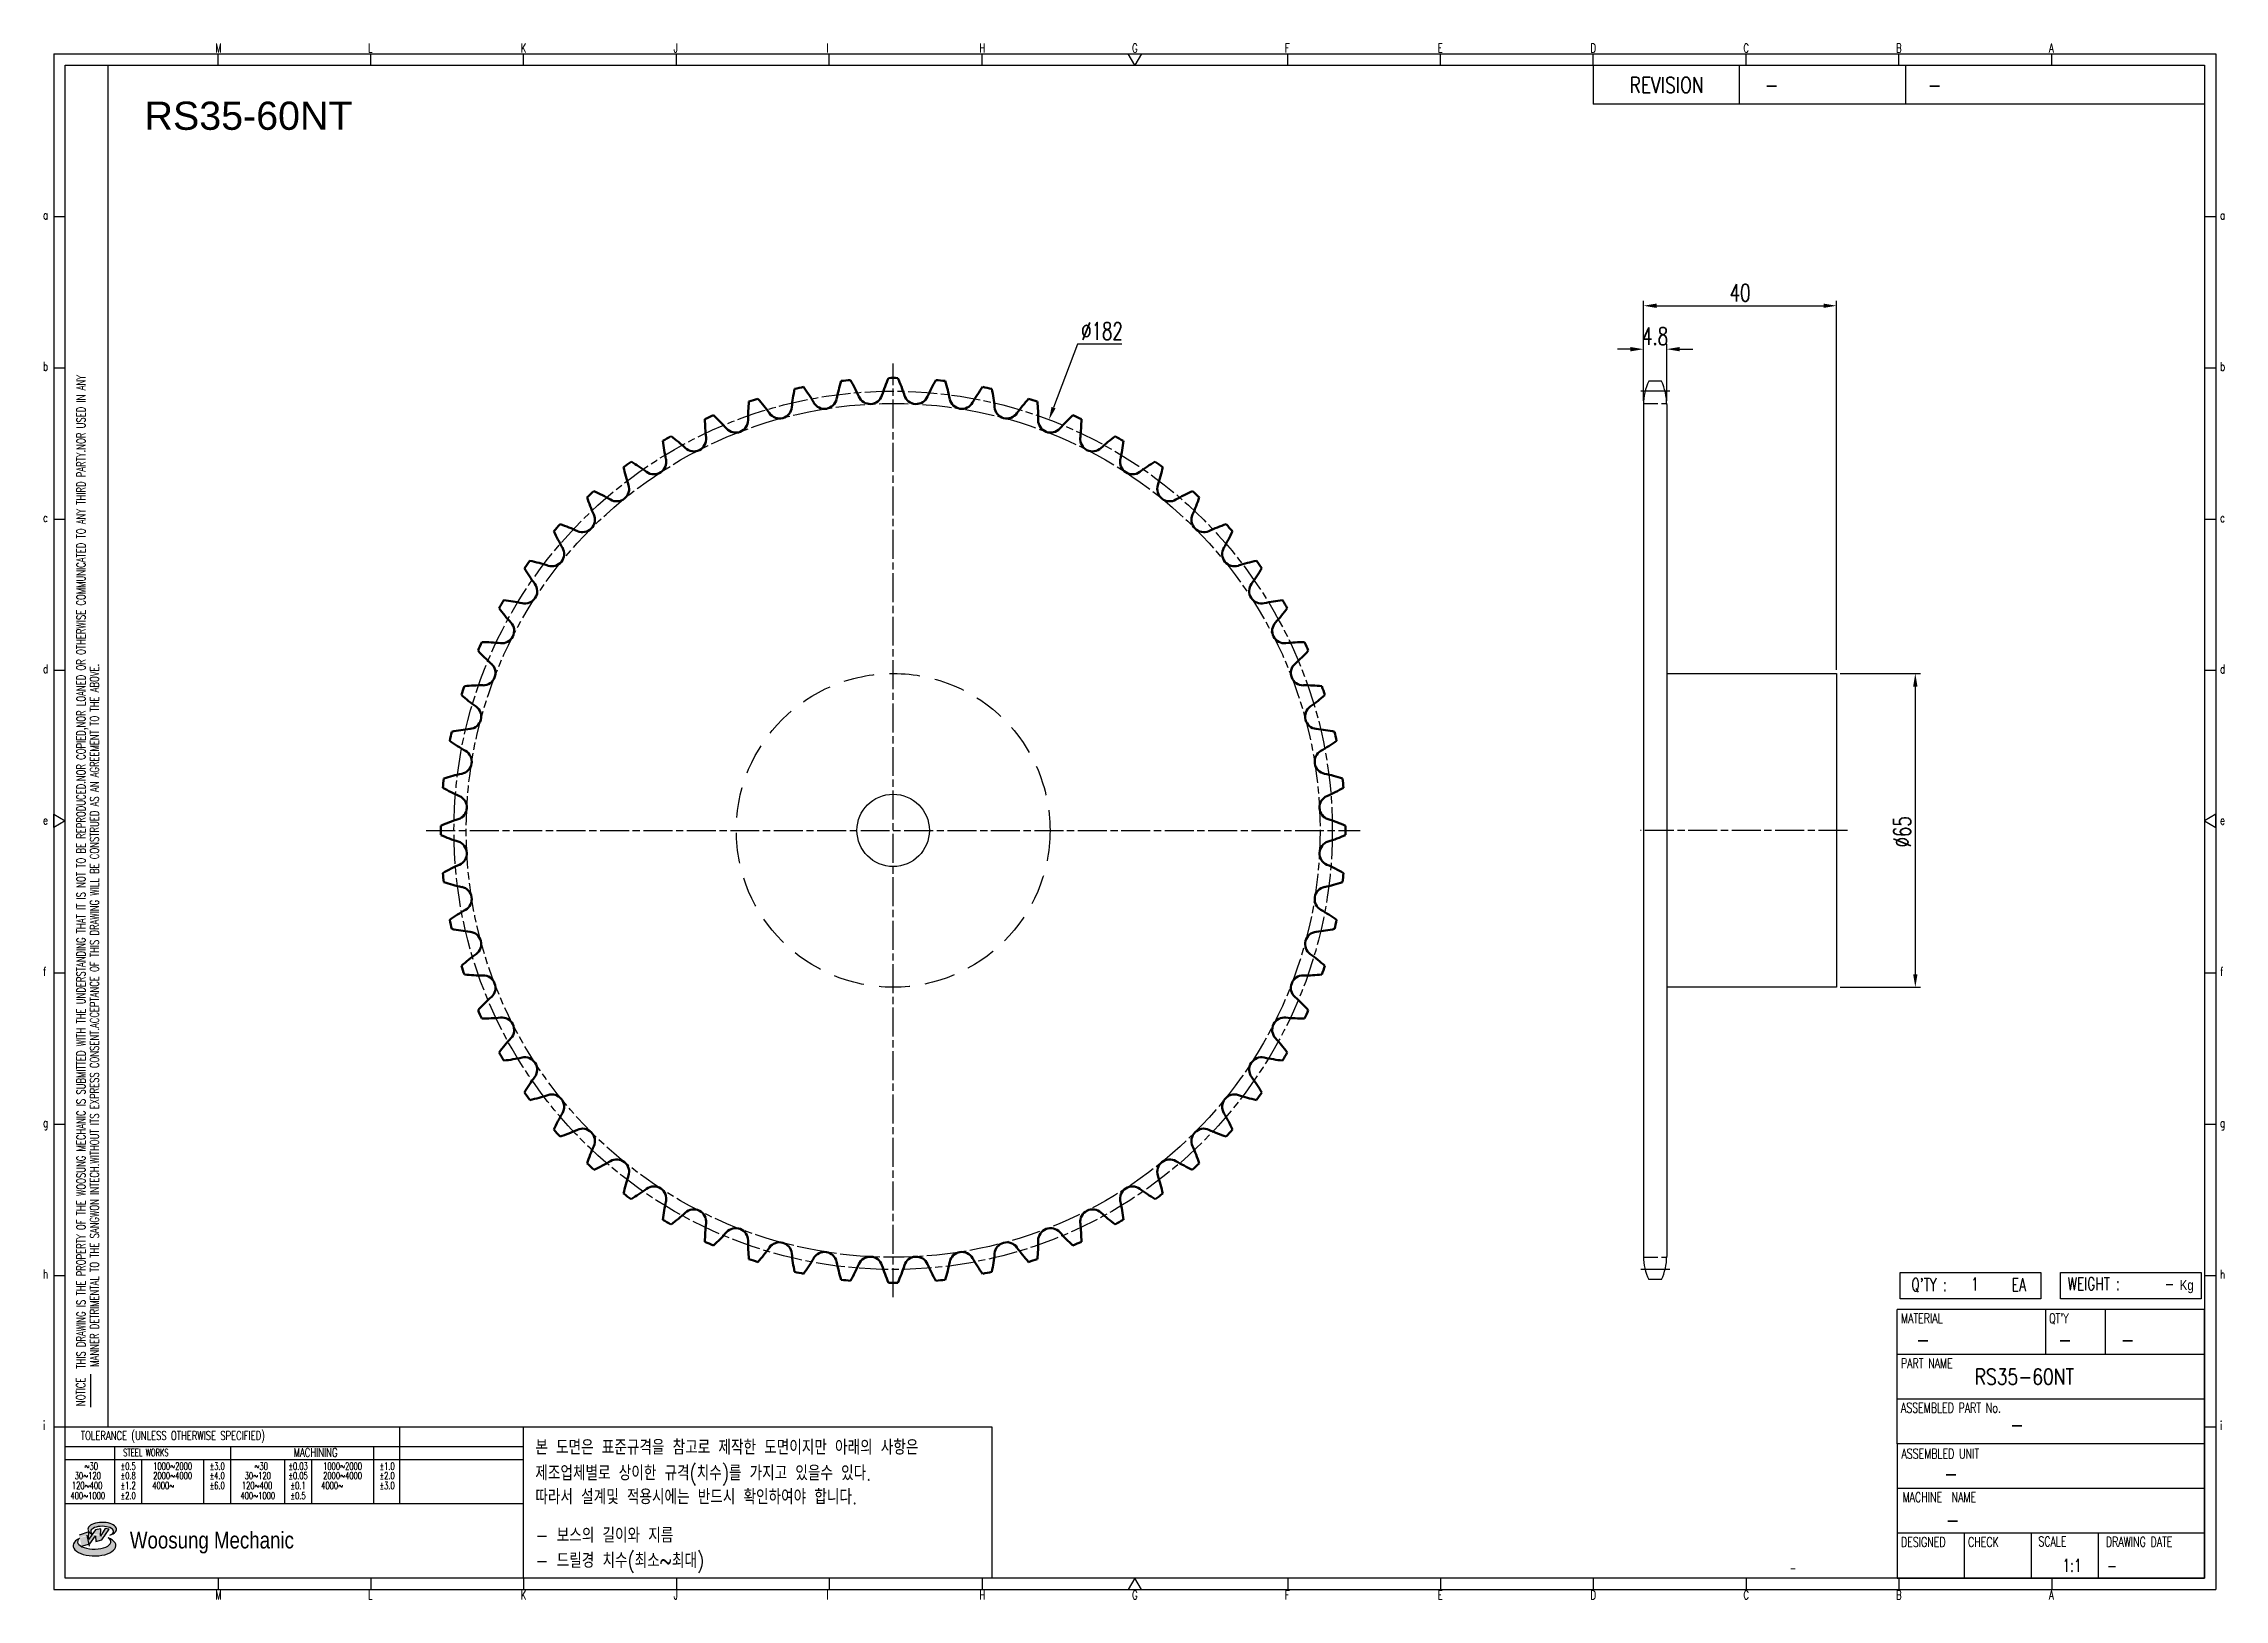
# Model space of a CAD drawing. Header units: millimetres. Extents: x -44812 to -44360, y 1096 to 1418.
import ezdxf
from ezdxf.enums import TextEntityAlignment as Align

# ---------------------------------------------------------------- set-up
doc = ezdxf.new("R2010")
doc.units = ezdxf.units.MM
for name, pattern in [('AM_ISO02W050', [7.5, 6, -1.5]), ('AM_ISO02W050x2', [3.75, 3, -0.75]), ('AM_ISO08W050', [18, 12, -1.5, 3, -1.5]), ('AM_ISO08W050x2', [9, 6, -0.75, 1.5, -0.75]), ('HIDDEN', [9.525, 6.35, -3.175])]:
    doc.linetypes.add(name, pattern=pattern)
for name, color, linetype, lineweight in [('AM_0N', 7, 'Continuous', 50), ('AM_3N', 6, 'AM_ISO02W050', 25), ('AM_7', 4, 'AM_ISO08W050', 25), ('AM_7N', 4, 'AM_ISO08W050', 25)]:
    doc.layers.add(name, color=color, linetype=linetype, lineweight=lineweight)
for name, color, linetype in [('HL', 2, 'HIDDEN'), ('S-DIM', 7, 'Continuous'), ('TITLE', 7, 'Continuous'), ('도면레이아웃', 7, 'Continuous')]:
    doc.layers.add(name, color=color, linetype=linetype)
doc.styles.add('HAN', font='ROMANS.shx', dxfattribs={"width": 0.7, "bigfont": 'whgtxt.shx'})
doc.styles.add('HKD_ST2', font='romans.shx', dxfattribs={"width": 0.7, "height": 4, "bigfont": '@extfont2.shx'})
doc.styles.add('HSG', font='SIMPLEX.shx', dxfattribs={"width": 0.7, "bigfont": 'HSG.shx'})
doc.styles.add('ROMANS', font='romans.shx', dxfattribs={"width": 0.7, "bigfont": 'whgtxt.shx'})
doc.styles.add('SLDTEXTSTYLE4', font='arial.ttf', dxfattribs={"width": 0.8})
doc.styles.get("Standard").update_dxf_attribs({"font": 'arial.ttf'})
doc.dimstyles.new('APP6', dxfattribs={"dimscale": 1.5, "dimtxt": 2.4, "dimasz": 1.8, "dimexe": 0.7, "dimexo": 0.5, "dimgap": 0.6, "dimtad": 1, "dimtoh": 1, "dimdec": 1, "dimrnd": 0.01, "dimzin": 9, "dimdsep": 46, "dimtxsty": 'HSG', "dimcen": 0, "dimclrd": 1, "dimclre": 1, "dimclrt": 256, "dimazin": 2, "dimtp": 1, "dimtm": 1, "dimtfac": 0.5, "dimtdec": 1, "dimtofl": 0, "dimtmove": 0, "dimatfit": 3, "dimfxl": 0, "dimtvp": 1, "dimtolj": 2, "dimlwd": -1, "dimlwe": -1, "dimarcsym": 0})

# ---------------------------------------------------------------- blocks, each defined once
blk = doc.blocks.new('SUYWSHJH')
at = {"layer": '도면레이아웃'}
h = blk.add_hatch(color=10, dxfattribs=at)
h.paths.add_polyline_path([(1.544, 35.177), (1.554, 34.966), (1.779, 35.034), (2.054, 35.422), (1.908, 35.446), (1.728, 35.167), (1.741, 35.439), (1.547, 35.405), (1.292, 35.041), (1.295, 35.33), (0.943, 35.208), (1.03, 34.8), (1.336, 34.885)])
edge = h.paths.add_edge_path()
edge.add_ellipse((1.795, 35.421), major_axis=(-0.53, 0), ratio=0.487785, start_angle=122.36065, end_angle=403.39574)
edge.add_line((1.411, 35.244), (1.419, 35.261))
edge.add_ellipse((1.798, 35.344), major_axis=(-0.423, 0), ratio=0.444396, start_angle=131.58977, end_angle=386.19408, ccw=False)
edge = h.paths.add_edge_path()
edge.add_ellipse((1.512, 34.815), major_axis=(-0.793, 0), ratio=0.480113, start_angle=314.67633, end_angle=590.85213)
edge.add_ellipse((1.501, 34.958), major_axis=(-0.62, 0), ratio=0.43311, start_angle=331.7024, end_angle=574.42495, ccw=False)
for p, q in [((0, 90.118), (80.15, 90.118)), ((0, 90.118), (0, 33.191)), ((6.089, 89.693), (6.089, 90.118)), ((11.753, 89.693), (11.753, 90.118)), ((17.418, 89.693), (17.418, 90.118)), ((23.082, 89.693), (23.082, 90.118)), ((28.746, 89.693), (28.746, 90.118)), ((34.411, 89.693), (34.411, 90.118)), ((45.739, 89.693), (45.739, 90.118)), ((51.404, 89.693), (51.404, 90.118)), ((57.068, 89.693), (57.068, 90.118)), ((62.732, 89.693), (62.732, 90.118)), ((68.397, 89.693), (68.397, 90.118)), ((74.061, 89.693), (74.061, 90.118)), ((80.15, 90.118), (80.15, 33.191)), ((0, 84.085), (0.425, 84.085)), ((79.725, 84.085), (80.15, 84.085)), ((0, 78.478), (0.425, 78.478)), ((79.725, 78.478), (80.15, 78.478)), ((0, 72.87), (0.425, 72.87)), ((79.725, 72.87), (80.15, 72.87)), ((0, 67.262), (0.425, 67.262)), ((79.725, 67.262), (80.15, 67.262)), ((0, 56.047), (0.425, 56.047)), ((79.725, 56.047), (80.15, 56.047)), ((0, 50.439), (0.425, 50.439)), ((79.725, 50.439), (80.15, 50.439)), ((0, 44.832), (0.425, 44.832)), ((79.725, 44.832), (80.15, 44.832)), ((1.377, 39.947), (1.377, 41.174)), ((0, 39.224), (0.425, 39.224)), ((79.725, 39.224), (80.15, 39.224)), ((0, 33.191), (80.15, 33.191)), ((6.089, 33.616), (6.089, 33.191)), ((11.753, 33.616), (11.753, 33.191)), ((17.418, 33.616), (17.418, 33.191)), ((23.082, 33.616), (23.082, 33.191)), ((28.746, 33.616), (28.746, 33.191)), ((34.411, 33.616), (34.411, 33.191)), ((45.739, 33.616), (45.739, 33.191)), ((51.404, 33.616), (51.404, 33.191)), ((57.068, 33.616), (57.068, 33.191)), ((62.732, 33.616), (62.732, 33.191)), ((68.397, 33.616), (68.397, 33.191)), ((74.061, 33.616), (74.061, 33.191))]:
    blk.add_line(p, q)
at = {"color": 2}
for p, q in [((2.017, 39.224), (2.017, 89.693)), ((0.425, 39.224), (17.418, 39.224)), ((12.816, 39.224), (12.816, 36.382)), ((17.418, 33.616), (17.418, 39.224)), ((0.425, 38.487), (17.418, 38.487)), ((0.425, 38.012), (17.418, 38.012)), ((2.257, 38.487), (2.257, 36.382)), ((3.257, 38.012), (3.257, 36.382)), ((5.557, 38.012), (5.557, 36.382)), ((6.557, 38.5), (6.557, 36.382)), ((8.557, 38.012), (8.557, 36.382)), ((9.557, 38.026), (9.557, 36.382)), ((11.857, 38.487), (11.857, 36.382)), ((0.425, 36.382), (17.418, 36.382))]:
    blk.add_line(p, q, dxfattribs=at)
at = {"color": 6, "ltscale": 0.5}
for p, q in [((57.068, 89.693), (57.068, 88.246)), ((62.47, 89.693), (62.47, 88.246)), ((68.635, 89.693), (68.635, 88.246)), ((79.725, 88.246), (57.068, 88.246)), ((68.336, 38.59), (68.336, 43.563)), ((79.725, 43.563), (68.336, 43.563)), ((73.827, 43.563), (73.827, 41.905)), ((76.037, 43.563), (76.037, 41.905)), ((79.725, 38.59), (79.725, 43.563)), ((79.725, 41.905), (68.336, 41.905)), ((79.725, 40.248), (68.336, 40.248)), ((68.336, 38.59), (68.336, 33.616)), ((79.725, 38.59), (68.336, 38.59)), ((79.725, 33.616), (79.725, 38.59)), ((79.725, 36.932), (68.336, 36.932)), ((79.725, 35.274), (68.336, 35.274)), ((70.822, 33.616), (70.822, 35.274)), ((73.309, 33.616), (73.309, 35.274)), ((75.796, 33.616), (75.796, 35.274)), ((68.336, 33.616), (79.725, 33.616))]:
    blk.add_line(p, q, dxfattribs=at)
for points in [[(40.075, 89.693), (39.83, 90.118), (40.32, 90.118)], [(0.425, 89.693), (79.725, 89.693), (79.725, 33.616), (0.425, 33.616)], [(0.425, 61.679), (0, 61.433), (0, 61.924)], [(79.725, 61.679), (80.15, 61.433), (80.15, 61.924)], [(40.075, 33.616), (39.83, 33.191), (40.32, 33.191)]]:
    blk.add_lwpolyline(points, close=True)
at = {"layer": 'TITLE', "color": 20}
for p, q in [((68.449, 43.961), (68.449, 44.936)), ((68.449, 44.936), (73.654, 44.936)), ((73.654, 44.936), (73.654, 43.961)), ((74.39, 43.961), (74.39, 44.936)), ((74.39, 44.936), (79.595, 44.936)), ((79.595, 44.936), (79.595, 43.961)), ((73.654, 43.961), (68.449, 43.961)), ((79.595, 43.961), (74.39, 43.961))]:
    blk.add_line(p, q, dxfattribs=at)
at = {"layer": '도면레이아웃'}
for p, q in [((1.295, 35.33), (0.943, 35.208)), ((1.03, 34.8), (1.336, 34.885)), ((1.224, 35.208), (1.311, 34.8)), ((1.224, 35.208), (1.224, 35.208)), ((1.547, 35.405), (1.292, 35.041)), ((1.292, 35.041), (1.295, 35.33)), ((1.336, 34.885), (1.544, 35.177)), ((1.419, 35.261), (1.411, 35.244)), ((1.544, 35.177), (1.554, 34.966)), ((1.741, 35.439), (1.547, 35.405)), ((1.554, 34.966), (1.779, 35.034)), ((1.908, 35.446), (1.728, 35.167)), ((1.728, 35.167), (1.741, 35.439)), ((1.779, 35.034), (2.054, 35.422)), ((2.054, 35.422), (1.908, 35.446))]:
    blk.add_line(p, q, dxfattribs=at)
for centre, major_axis, ratio, start_param, end_param in [((1.795, 35.421), (-0.53, 0), 0.487785, 2.135596, 7.040584), ((1.512, 34.815), (-0.793, 0), 0.480113, 5.492138, 10.312315), ((1.501, 34.958), (-0.62, 0), 0.43311, 5.789299, 10.025607), ((1.798, 35.344), (-0.423, 0), 0.444396, 2.296675, 6.740358)]:
    blk.add_ellipse(centre, major_axis=major_axis, ratio=ratio, start_param=start_param, end_param=end_param, dxfattribs=at)
at = {"color": 4, "style": 'HKD_ST2', "width": 0.7}
for s, p in [('M', (5.988, 90.164)), ('L', (11.652, 90.164)), ('K', (17.316, 90.164)), ('J', (22.981, 90.164)), ('I', (28.645, 90.164)), ('H', (34.309, 90.164)), ('G', (39.974, 90.164)), ('F', (45.638, 90.164)), ('E', (51.302, 90.164)), ('D', (56.967, 90.164)), ('C', (62.631, 90.164)), ('B', (68.295, 90.164)), ('A', (73.96, 90.164)), ('a', (-0.395, 83.976)), ('a', (80.305, 83.97)), ('b', (-0.395, 78.368)), ('b', (80.305, 78.362)), ('c', (-0.395, 72.76)), ('c', (80.305, 72.754)), ('d', (-0.395, 67.153)), ('d', (80.305, 67.147)), ('e', (-0.395, 61.545)), ('e', (80.305, 61.539)), ('f', (-0.395, 55.937)), ('f', (80.305, 55.931)), ('g', (-0.395, 50.33)), ('g', (80.305, 50.324)), ('h', (-0.395, 44.722)), ('h', (80.305, 44.716)), ('i', (-0.395, 39.114)), ('i', (80.305, 39.108)), ('M', (5.988, 32.824)), ('L', (11.652, 32.824)), ('K', (17.316, 32.824)), ('J', (22.981, 32.824)), ('I', (28.645, 32.824)), ('H', (34.309, 32.824)), ('G', (39.974, 32.824)), ('F', (45.638, 32.824)), ('E', (51.302, 32.824)), ('D', (56.967, 32.824)), ('C', (62.631, 32.824)), ('B', (68.295, 32.824)), ('A', (73.96, 32.824))]:
    blk.add_text(s, height=0.326, dxfattribs=at).set_placement(p)
for s, height, style, width, p in [('REVISION', 0.5806, 'HAN', 0.8, (58.415, 88.664)), ('-', 0.581, 'HAN', 0.8, (63.426, 88.664)), ('-', 0.581, 'HAN', 0.8, (69.468, 88.664)), ("Q'TY : ", 0.4746, 'HKD_ST2', 0.7, (68.857, 44.253)), ('1', 0.475, 'HKD_ST2', 0.7, (71.071, 44.275)), ('EA', 0.4746, 'HKD_ST2', 0.7, (72.578, 44.253)), ('WEIGHT : ', 0.4746, 'HKD_ST2', 0.7, (74.65, 44.286)), ('-', 0.581, 'HAN', 0.8, (69.029, 42.157)), ('-', 0.581, 'HAN', 0.8, (74.289, 42.157)), ('-', 0.581, 'HAN', 0.8, (76.623, 42.157)), ('-', 0.581, 'HAN', 0.8, (72.515, 39.013)), ('-', 0.581, 'HAN', 0.8, (70.067, 37.189)), ('-', 0.581, 'HAN', 0.8, (70.126, 35.48)), ('1:1', 0.4746, 'HKD_ST2', 0.7, (74.458, 33.848)), ('-', 0.475, 'HKD_ST2', 0.7, (76.112, 33.837))]:
    blk.add_text(s, height=height, dxfattribs=dict(style=style, width=width)).set_placement(p)
at = {"color": 1, "style": 'HKD_ST2', "width": 0.7}
for s, p in [(' THIS DRAWING IS THE PROPERTY OF THE WOOSUNG MECHANIC IS SUBMITTED WITH THE UNDERSTANDING THAT IT IS NOT TO BE REPRODUCED.NOR COPIED,NOR LOANED OR OTHERWISE COMMUNICATED TO ANY THIRD PARTY.NOR USED IN ANY', (1.173, 41.217)), ('MANNER DETRIMENTAL TO THE SANGWON INTECH.WITHOUT ITS EXPRESS CONSENT.ACCEPTANCE OF THIS DRAWING WILL BE CONSTRUED AS AN AGREEMENT TO THE ABOVE.', (1.672, 41.447))]:
    blk.add_text(s, height=0.326266, rotation=90, dxfattribs=at).set_placement(p)
at = {"style": 'HKD_ST2', "width": 0.7}
blk.add_text('-', height=0.475, dxfattribs=at).set_placement((78.613, 44.286), align=Align.RIGHT)
at = {"color": 4, "style": 'HKD_ST2', "width": 0.7}
for s, height, p in [('MATERIAL', 0.3651, (68.474, 43.425)), ("QT'Y", 0.3651, (73.965, 43.425)), ('PART NAME', 0.3651, (68.474, 41.756)), ('ASSEMBLED PART No.', 0.36511, (68.474, 40.109)), ('ASSEMBLED UNIT', 0.36511, (68.49, 38.408)), ('MACHINE  NAME', 0.36511, (68.532, 36.794)), ('DESIGNED', 0.3651, (68.474, 35.136)), ('CHECK', 0.3651, (70.961, 35.136)), ('SCALE', 0.3651, (73.566, 35.153)), ('DRAWING DATE', 0.36511, (76.071, 35.141))]:
    blk.add_text(s, height=height, dxfattribs=at).set_placement(p, align=Align.TOP_LEFT)
at = {"style": 'HKD_ST2', "width": 0.7}
blk.add_text('NOTICE', height=0.3263, rotation=90, dxfattribs=at).set_placement((1.163, 39.988))
for s, height, style, width, p in [('TOLERANCE (UNLESS OTHERWISE SPECIFIED)', 0.32627, 'HKD_ST2', 0.7, (4.417, 38.896)), ('-', 0.326, 'ROMANS', 0.65, (64.469, 33.975))]:
    blk.add_text(s, height=height, dxfattribs=dict(style=style, width=width)).set_placement(p, align=Align.MIDDLE_CENTER)
at = {"color": 4, "style": 'HKD_ST2', "width": 0.7}
for s, height, p in [('STEEL WORKS', 0.26101, (3.416, 38.268)), ('MACHINING', 0.3263, (9.707, 38.27)), ('%%P0.5', 0.261, (2.757, 37.762)), ('%%P0.8', 0.261, (2.757, 37.411)), ('%%P3.0', 0.261, (6.057, 37.762)), ('%%P4.0', 0.261, (6.057, 37.411)), ('%%P0.03', 0.261, (9.057, 37.762)), ('%%P0.05', 0.261, (9.057, 37.411)), ('%%P1.0', 0.261, (12.357, 37.762)), ('%%P2.0', 0.261, (12.357, 37.411)), ('%%P1.2', 0.261, (2.757, 37.045)), ('%%P2.0', 0.261, (2.757, 36.67)), ('%%P6.0', 0.261, (6.057, 37.045)), ('%%P0.1', 0.261, (9.057, 37.045)), ('%%P0.5', 0.261, (9.057, 36.67)), ('%%P3.0', 0.261, (12.357, 37.045))]:
    blk.add_text(s, height=height, dxfattribs=at).set_placement(p, align=Align.MIDDLE)
for s, height, p in [('30%%126120', 0.261, (1.263, 37.411)), ('%%12630', 0.261, (1.389, 37.762)), ('2000%%1264000', 0.26101, (4.407, 37.411)), ('1000%%1262000', 0.26101, (4.407, 37.762)), ('30%%126120', 0.261, (7.563, 37.411)), ('%%12630', 0.261, (7.689, 37.762)), ('2000%%1264000', 0.26101, (10.707, 37.411)), ('1000%%1262000', 0.26101, (10.707, 37.762)), ('400%%1261000', 0.26101, (1.263, 36.67)), ('120%%126400', 0.26101, (1.237, 37.045)), ('4000%%126', 0.261, (4.061, 37.045)), ('400%%1261000', 0.26101, (7.563, 36.67)), ('120%%126400', 0.26101, (7.537, 37.045)), ('4000%%126', 0.261, (10.321, 37.045))]:
    blk.add_text(s, height=height, dxfattribs=at).set_placement(p, align=Align.MIDDLE_CENTER)
at = {"color": 1, "style": 'SLDTEXTSTYLE4', "width": 0.8}
blk.add_text('Woosung Mechanic', height=0.61957, dxfattribs=at).set_placement((2.822, 34.711))
at = {"layer": 'TITLE', "width": 0.8}
blk.add_text('Kg', height=0.3789, dxfattribs=at).set_placement((78.807, 44.286))
blk = doc.blocks.new('*D702')
at = {"layer": 'Defpoints', "color": 0, "transparency": 16777216}
for p in [(-44475.81, 1354.54), (-44480.61, 1343.11), (-44475.81, 1343.11)]:
    blk.add_point(p, dxfattribs=at)
at = {"layer": 'S-DIM', "color": 1, "transparency": 16777216}
for p, q in [((-44483.31, 1354.54), (-44486.01, 1354.54)), ((-44480.61, 1343.86), (-44480.61, 1355.59)), ((-44475.81, 1343.86), (-44475.81, 1355.59)), ((-44473.11, 1354.54), (-44470.41, 1354.54))]:
    blk.add_line(p, q, dxfattribs=at)
for points in [[(-44483.31, 1354.99), (-44483.31, 1354.09), (-44480.61, 1354.54)], [(-44473.11, 1354.99), (-44473.11, 1354.09), (-44475.81, 1354.54)]]:
    blk.add_solid(points, dxfattribs=at)
at = {"layer": 'S-DIM', "transparency": 16777216, "insert": (-44478.21, 1357.24), "char_height": 3.6, "attachment_point": 5, "style": 'HSG'}
blk.add_mtext('\\A2;4.8', dxfattribs=at)
blk = doc.blocks.new('*D703')
at = {"layer": 'Defpoints', "color": 0, "transparency": 16777216}
for p in [(-44440.61, 1363.54), (-44480.61, 1343.11), (-44440.61, 1287.34)]:
    blk.add_point(p, dxfattribs=at)
at = {"layer": 'S-DIM', "color": 1, "transparency": 16777216}
for p, q in [((-44480.61, 1343.86), (-44480.61, 1364.59)), ((-44477.91, 1363.54), (-44443.31, 1363.54)), ((-44440.61, 1288.09), (-44440.61, 1364.59))]:
    blk.add_line(p, q, dxfattribs=at)
for points in [[(-44477.91, 1363.99), (-44477.91, 1363.09), (-44480.61, 1363.54)], [(-44443.31, 1363.99), (-44443.31, 1363.09), (-44440.61, 1363.54)]]:
    blk.add_solid(points, dxfattribs=at)
at = {"layer": 'S-DIM', "transparency": 16777216, "insert": (-44460.61, 1366.24), "char_height": 3.6, "attachment_point": 5, "style": 'HSG'}
blk.add_mtext('\\A2;40', dxfattribs=at)
blk = doc.blocks.new('*D704')
at = {"layer": 'Defpoints', "color": 0, "transparency": 16777216}
for p in [(-44440.61, 1287.34), (-44440.61, 1222.34), (-44424.29, 1222.34)]:
    blk.add_point(p, dxfattribs=at)
at = {"layer": 'S-DIM', "color": 1, "transparency": 16777216}
for p, q in [((-44439.86, 1287.34), (-44423.24, 1287.34)), ((-44424.29, 1284.64), (-44424.29, 1225.04)), ((-44439.86, 1222.34), (-44423.24, 1222.34))]:
    blk.add_line(p, q, dxfattribs=at)
for points in [[(-44424.74, 1284.64), (-44423.84, 1284.64), (-44424.29, 1287.34)], [(-44424.74, 1225.04), (-44423.84, 1225.04), (-44424.29, 1222.34)]]:
    blk.add_solid(points, dxfattribs=at)
at = {"layer": 'S-DIM', "transparency": 16777216, "insert": (-44426.99, 1254.53), "char_height": 3.6, "attachment_point": 5, "rotation": 90, "style": 'HSG'}
blk.add_mtext('\\A2;%%c65', dxfattribs=at)
blk = doc.blocks.new('*D705')
at = {"layer": 'Defpoints', "color": 0, "transparency": 16777216}
for p in [(-44603.81, 1339.92), (-44668.37, 1169.76)]:
    blk.add_point(p, dxfattribs=at)
at = {"layer": 'S-DIM', "color": 1, "transparency": 16777216}
for p, q in [((-44597.86, 1355.6), (-44602.85, 1342.44)), ((-44588.68, 1355.6), (-44597.86, 1355.6))]:
    blk.add_line(p, q, dxfattribs=at)
blk.add_solid([(-44603.27, 1342.6), (-44602.43, 1342.28), (-44603.81, 1339.92)], dxfattribs=at)
at = {"layer": 'S-DIM', "transparency": 16777216, "insert": (-44592.82, 1358.3), "char_height": 3.6, "attachment_point": 5, "style": 'HSG'}
blk.add_mtext('\\A2;∅182', dxfattribs=at)

msp = doc.modelspace()

# ---------------------------------------------------------------- linework, layer by layer
for p, q in [((-44476.88, 1347.91), (-44479.54, 1347.91)), ((-44480.61, 1343.11), (-44480.61, 1166.56)), ((-44475.81, 1343.11), (-44475.81, 1166.56)), ((-44476.88, 1161.76), (-44479.54, 1161.76))]:
    msp.add_line(p, q)
msp.add_lwpolyline([(-44475.81, 1287.34), (-44440.61, 1287.34), (-44440.61, 1222.34), (-44475.81, 1222.34)])
at = {"color": 4}
msp.add_lwpolyline([(-44712.66, 1131.28), (-44615.62, 1131.28), (-44615.62, 1099.93), (-44712.66, 1099.93)], close=True, dxfattribs=at)
msp.add_circle((-44636.09, 1254.84), 7.5)
for centre, start, end in [((-44469.31, 1343.11), 154.8633, 180), ((-44487.11, 1343.11), 0, 25.1367), ((-44469.31, 1166.56), 180, 205.1367), ((-44487.11, 1166.56), 334.8633, 0)]:
    msp.add_arc(centre, 11.3, start, end)
at = {"layer": 'AM_0N'}
for centre, radius, start, end in [((-44636.09, 1254.84), 93.73, 101.4141, 102.5859), ((-44685.37, 1324.71), 37.8, 29.75, 35.6008), ((-44610.81, 1336.52), 37.8, 162.3992, 168.25), ((-44636.09, 1254.84), 93.73, 95.4141, 96.5859), ((-44677.79, 1329.48), 37.8, 23.75, 29.6008), ((-44602.41, 1333.43), 37.8, 156.3992, 162.25), ((-44636.09, 1254.84), 93.73, 89.4141, 90.5859), ((-44669.76, 1333.43), 37.8, 17.75, 23.6008), ((-44594.38, 1329.48), 37.8, 150.3992, 156.25), ((-44636.09, 1254.84), 93.73, 83.4141, 84.5859), ((-44661.36, 1336.52), 37.8, 11.75, 17.6008), ((-44586.81, 1324.71), 37.8, 144.3992, 150.25), ((-44636.09, 1254.84), 93.73, 77.4141, 78.5859), ((-44628.35, 1339.99), 37.8, 174.3992, 180.25), ((-44636.09, 1254.84), 93.73, 107.4141, 108.5859), ((-44692.4, 1319.18), 37.8, 35.75, 41.6008), ((-44659.64, 1342.76), 2.57, 215.75, 354.25), ((-44619.49, 1338.72), 37.8, 168.3992, 174.25), ((-44650.33, 1344.74), 2.57, 209.75, 348.25), ((-44640.85, 1345.74), 2.57, 203.75, 342.25), ((-44631.32, 1345.74), 2.57, 197.75, 336.25), ((-44621.85, 1344.74), 2.57, 191.75, 330.25), ((-44652.68, 1338.72), 37.8, 5.75, 11.6008), ((-44612.53, 1342.76), 2.57, 185.75, 324.25), ((-44579.77, 1319.18), 37.8, 138.3992, 144.25), ((-44636.09, 1254.84), 93.73, 71.4141, 72.5859), ((-44643.83, 1339.99), 37.8, 359.75, 5.6008), ((-44636.09, 1254.84), 93.73, 113.4141, 114.5859), ((-44637.29, 1340.33), 37.8, 180.3992, 186.25), ((-44698.82, 1312.94), 37.8, 41.75, 47.6008), ((-44668.71, 1339.82), 2.57, 221.75, 0.25), ((-44603.47, 1339.82), 2.57, 179.75, 318.25), ((-44573.35, 1312.94), 37.8, 132.3992, 138.25), ((-44636.09, 1254.84), 93.73, 65.4141, 66.5859), ((-44634.88, 1340.33), 37.8, 353.75, 359.6008), ((-44636.09, 1254.84), 93.73, 119.4141, 120.5859), ((-44646.22, 1339.74), 37.8, 186.3992, 192.25), ((-44704.55, 1306.07), 37.8, 47.75, 53.6008), ((-44677.41, 1335.94), 2.57, 227.75, 6.25), ((-44594.76, 1335.94), 2.57, 173.75, 312.25), ((-44567.62, 1306.07), 37.8, 126.3992, 132.25), ((-44636.09, 1254.84), 93.73, 59.4141, 60.5859), ((-44625.95, 1339.74), 37.8, 347.75, 353.6008), ((-44636.09, 1254.84), 93.73, 125.4141, 126.5859), ((-44655.04, 1338.22), 37.8, 192.3992, 198.25), ((-44709.53, 1298.63), 37.8, 53.75, 59.6008), ((-44685.66, 1331.18), 2.57, 233.75, 12.25), ((-44586.51, 1331.18), 2.57, 167.75, 306.25), ((-44562.65, 1298.63), 37.8, 120.3992, 126.25), ((-44636.09, 1254.84), 93.73, 53.4141, 54.5859), ((-44617.13, 1338.22), 37.8, 341.75, 347.6008), ((-44636.09, 1254.84), 93.73, 131.4141, 132.5859), ((-44713.7, 1290.71), 37.8, 59.75, 65.6008), ((-44693.37, 1325.58), 2.57, 239.75, 18.25), ((-44578.8, 1325.58), 2.57, 161.75, 300.25), ((-44558.47, 1290.71), 37.8, 114.3992, 120.25), ((-44636.09, 1254.84), 93.73, 47.4141, 48.5859), ((-44700.45, 1319.2), 2.57, 245.75, 24.25), ((-44663.65, 1335.78), 37.8, 198.3992, 204.25), ((-44571.72, 1319.2), 2.57, 155.75, 294.25), ((-44608.52, 1335.78), 37.8, 335.75, 341.6008), ((-44636.09, 1254.84), 93.73, 137.4141, 138.5859), ((-44671.96, 1332.45), 37.8, 204.3992, 210.25), ((-44717.03, 1282.4), 37.8, 65.75, 71.6008), ((-44555.15, 1282.4), 37.8, 108.3992, 114.25), ((-44600.21, 1332.45), 37.8, 329.75, 335.6008), ((-44636.09, 1254.84), 93.73, 41.4141, 42.5859), ((-44636.09, 1254.84), 93.73, 143.4141, 144.5859), ((-44719.46, 1273.79), 37.8, 71.75, 77.6008), ((-44706.83, 1312.12), 2.57, 251.75, 30.25), ((-44565.35, 1312.12), 2.57, 149.75, 288.25), ((-44552.71, 1273.79), 37.8, 102.3992, 108.25), ((-44636.09, 1254.84), 93.73, 35.4141, 36.5859), ((-44712.43, 1304.41), 2.57, 257.75, 36.25), ((-44679.88, 1328.28), 37.8, 210.3992, 216.25), ((-44559.75, 1304.41), 2.57, 143.75, 282.25), ((-44592.3, 1328.28), 37.8, 323.75, 329.6008), ((-44636.09, 1254.84), 93.73, 149.4141, 150.5859), ((-44720.99, 1264.97), 37.8, 77.75, 83.6008), ((-44551.18, 1264.97), 37.8, 96.3992, 102.25), ((-44636.09, 1254.84), 93.73, 29.4141, 30.5859), ((-44687.31, 1323.3), 37.8, 216.3992, 222.25), ((-44717.19, 1296.16), 2.57, 263.75, 42.25), ((-44554.98, 1296.16), 2.57, 137.75, 276.25), ((-44584.86, 1323.3), 37.8, 317.75, 323.6008), ((-44636.09, 1254.84), 93.73, 155.4141, 156.5859), ((-44721.58, 1256.04), 37.8, 83.75, 89.6008), ((-44550.59, 1256.04), 37.8, 90.3992, 96.25), ((-44636.09, 1254.84), 93.73, 23.4141, 24.5859), ((-44694.19, 1317.57), 37.8, 222.3992, 228.25), ((-44721.06, 1287.46), 2.57, 269.75, 48.25), ((-44551.11, 1287.46), 2.57, 131.75, 270.25), ((-44577.98, 1317.57), 37.8, 311.75, 317.6008), ((-44636.09, 1254.84), 93.73, 161.4141, 162.5859), ((-44721.24, 1247.1), 37.8, 89.75, 95.6008), ((-44550.93, 1247.1), 37.8, 84.3992, 90.25), ((-44636.09, 1254.84), 93.73, 17.4141, 18.5859), ((-44700.43, 1311.15), 37.8, 228.3992, 234.25), ((-44724.01, 1278.4), 2.57, 275.75, 54.25), ((-44548.16, 1278.4), 2.57, 125.75, 264.25), ((-44571.74, 1311.15), 37.8, 305.75, 311.6008), ((-44636.09, 1254.84), 93.73, 167.4141, 168.5859), ((-44719.96, 1238.24), 37.8, 95.75, 101.6008), ((-44552.21, 1238.24), 37.8, 78.3992, 84.25), ((-44636.09, 1254.84), 93.73, 11.4141, 12.5859), ((-44705.96, 1304.12), 37.8, 234.3992, 240.25), ((-44725.99, 1269.08), 2.57, 281.75, 60.25), ((-44546.18, 1269.08), 2.57, 119.75, 258.25), ((-44566.21, 1304.12), 37.8, 299.75, 305.6008), ((-44636.09, 1254.84), 93.73, 173.4141, 174.5859), ((-44717.77, 1229.56), 37.8, 101.75, 107.6008), ((-44554.4, 1229.56), 37.8, 72.3992, 78.25), ((-44636.09, 1254.84), 93.73, 5.4141, 6.5859), ((-44710.73, 1296.54), 37.8, 240.3992, 246.25), ((-44726.99, 1259.6), 2.57, 287.75, 66.25), ((-44545.19, 1259.6), 2.57, 113.75, 252.25), ((-44561.44, 1296.54), 37.8, 293.75, 299.6008), ((-44714.68, 1221.16), 37.8, 107.75, 113.6008), ((-44557.49, 1221.16), 37.8, 66.3992, 72.25), ((-44636.09, 1254.84), 93.73, 179.4141, 180.5859), ((-44714.68, 1288.51), 37.8, 246.3992, 252.25), ((-44726.99, 1250.07), 2.57, 293.75, 72.25), ((-44545.19, 1250.07), 2.57, 107.75, 246.25), ((-44557.49, 1288.51), 37.8, 287.75, 293.6008), ((-44636.09, 1254.84), 93.73, 359.4141, 0.5859), ((-44710.73, 1213.13), 37.8, 113.75, 119.6008), ((-44561.44, 1213.13), 37.8, 60.3992, 66.25), ((-44636.09, 1254.84), 93.73, 185.4141, 186.5859), ((-44717.77, 1280.11), 37.8, 252.3992, 258.25), ((-44725.99, 1240.6), 2.57, 299.75, 78.25), ((-44546.18, 1240.6), 2.57, 101.75, 240.25), ((-44554.4, 1280.11), 37.8, 281.75, 287.6008), ((-44636.09, 1254.84), 93.73, 353.4141, 354.5859), ((-44705.96, 1205.56), 37.8, 119.75, 125.6008), ((-44566.21, 1205.56), 37.8, 54.3992, 60.25), ((-44636.09, 1254.84), 93.73, 191.4141, 192.5859), ((-44719.96, 1271.44), 37.8, 258.3992, 264.25), ((-44724.01, 1231.28), 2.57, 305.75, 84.25), ((-44548.16, 1231.28), 2.57, 95.75, 234.25), ((-44552.21, 1271.44), 37.8, 275.75, 281.6008), ((-44636.09, 1254.84), 93.73, 347.4141, 348.5859), ((-44700.43, 1198.52), 37.8, 125.75, 131.6008), ((-44571.74, 1198.52), 37.8, 48.3992, 54.25), ((-44636.09, 1254.84), 93.73, 197.4141, 198.5859), ((-44721.24, 1262.58), 37.8, 264.3992, 270.25), ((-44721.06, 1222.22), 2.57, 311.75, 90.25), ((-44551.11, 1222.22), 2.57, 89.75, 228.25), ((-44550.93, 1262.58), 37.8, 269.75, 275.6008), ((-44636.09, 1254.84), 93.73, 341.4141, 342.5859), ((-44694.19, 1192.11), 37.8, 131.75, 137.6008), ((-44577.98, 1192.11), 37.8, 42.3992, 48.25), ((-44636.09, 1254.84), 93.73, 203.4141, 204.5859), ((-44721.58, 1253.63), 37.8, 270.3992, 276.25), ((-44717.19, 1213.51), 2.57, 317.75, 96.25), ((-44554.98, 1213.51), 2.57, 83.75, 222.25), ((-44550.59, 1253.63), 37.8, 263.75, 269.6008), ((-44636.09, 1254.84), 93.73, 335.4141, 336.5859), ((-44687.31, 1186.38), 37.8, 137.75, 143.6008), ((-44584.86, 1186.38), 37.8, 36.3992, 42.25), ((-44636.09, 1254.84), 93.73, 209.4141, 210.5859), ((-44720.99, 1244.7), 37.8, 276.3992, 282.25), ((-44712.43, 1205.26), 2.57, 323.75, 102.25), ((-44559.75, 1205.26), 2.57, 77.75, 216.25), ((-44551.18, 1244.7), 37.8, 257.75, 263.6008), ((-44636.09, 1254.84), 93.73, 329.4141, 330.5859), ((-44679.88, 1181.4), 37.8, 143.75, 149.6008), ((-44592.3, 1181.4), 37.8, 30.3992, 36.25), ((-44636.09, 1254.84), 93.73, 215.4141, 216.5859), ((-44719.46, 1235.89), 37.8, 282.3992, 288.25), ((-44706.83, 1197.55), 2.57, 329.75, 108.25), ((-44565.35, 1197.55), 2.57, 71.75, 210.25), ((-44552.71, 1235.89), 37.8, 251.75, 257.6008), ((-44636.09, 1254.84), 93.73, 323.4141, 324.5859), ((-44671.96, 1177.22), 37.8, 149.75, 155.6008), ((-44700.45, 1190.47), 2.57, 335.75, 114.25), ((-44571.72, 1190.47), 2.57, 65.75, 204.25), ((-44600.21, 1177.22), 37.8, 24.3992, 30.25), ((-44636.09, 1254.84), 93.73, 221.4141, 222.5859), ((-44717.03, 1227.27), 37.8, 288.3992, 294.25), ((-44663.65, 1173.9), 37.8, 155.75, 161.6008), ((-44608.52, 1173.9), 37.8, 18.3992, 24.25), ((-44555.15, 1227.27), 37.8, 245.75, 251.6008), ((-44636.09, 1254.84), 93.73, 317.4141, 318.5859), ((-44636.09, 1254.84), 93.73, 227.4141, 228.5859), ((-44713.7, 1218.96), 37.8, 294.3992, 300.25), ((-44693.37, 1184.1), 2.57, 341.75, 120.25), ((-44578.8, 1184.1), 2.57, 59.75, 198.25), ((-44558.47, 1218.96), 37.8, 239.75, 245.6008), ((-44636.09, 1254.84), 93.73, 311.4141, 312.5859), ((-44655.04, 1171.46), 37.8, 161.75, 167.6008), ((-44636.09, 1254.84), 93.73, 233.4141, 234.5859), ((-44709.53, 1211.05), 37.8, 300.3992, 306.25), ((-44685.66, 1178.5), 2.57, 347.75, 126.25), ((-44586.51, 1178.5), 2.57, 53.75, 192.25), ((-44562.65, 1211.05), 37.8, 233.75, 239.6008), ((-44636.09, 1254.84), 93.73, 305.4141, 306.5859), ((-44617.13, 1171.46), 37.8, 12.3992, 18.25), ((-44646.22, 1169.94), 37.8, 167.75, 173.6008), ((-44704.55, 1203.61), 37.8, 306.3992, 312.25), ((-44677.41, 1173.74), 2.57, 353.75, 132.25), ((-44594.76, 1173.74), 2.57, 47.75, 186.25), ((-44567.62, 1203.61), 37.8, 227.75, 233.6008), ((-44625.95, 1169.94), 37.8, 6.3992, 12.25), ((-44636.09, 1254.84), 93.73, 239.4141, 240.5859), ((-44637.29, 1169.34), 37.8, 173.75, 179.6008), ((-44698.82, 1196.74), 37.8, 312.3992, 318.25), ((-44668.71, 1169.86), 2.57, 359.75, 138.25), ((-44603.47, 1169.86), 2.57, 41.75, 180.25), ((-44573.35, 1196.74), 37.8, 221.75, 227.6008), ((-44634.88, 1169.34), 37.8, 0.3992, 6.25), ((-44636.09, 1254.84), 93.73, 299.4141, 300.5859), ((-44636.09, 1254.84), 93.73, 245.4141, 246.5859), ((-44628.35, 1169.68), 37.8, 179.75, 185.6008), ((-44636.09, 1254.84), 93.73, 251.4141, 252.5859), ((-44692.4, 1190.5), 37.8, 318.3992, 324.25), ((-44659.64, 1166.92), 2.57, 5.75, 144.25), ((-44619.49, 1170.96), 37.8, 185.75, 191.6008), ((-44685.37, 1184.96), 37.8, 324.3992, 330.25), ((-44650.33, 1164.93), 2.57, 11.75, 150.25), ((-44640.85, 1163.94), 2.57, 17.75, 156.25), ((-44631.32, 1163.94), 2.57, 23.75, 162.25), ((-44621.85, 1164.93), 2.57, 29.75, 168.25), ((-44586.81, 1184.96), 37.8, 209.75, 215.6008), ((-44652.68, 1170.96), 37.8, 348.3992, 354.25), ((-44612.53, 1166.92), 2.57, 35.75, 174.25), ((-44579.77, 1190.5), 37.8, 215.75, 221.6008), ((-44636.09, 1254.84), 93.73, 287.4141, 288.5859), ((-44643.83, 1169.68), 37.8, 354.3992, 0.25), ((-44636.09, 1254.84), 93.73, 293.4141, 294.5859), ((-44636.09, 1254.84), 93.73, 257.4141, 258.5859), ((-44610.81, 1173.15), 37.8, 191.75, 197.6008), ((-44636.09, 1254.84), 93.73, 263.4141, 264.5859), ((-44677.79, 1180.19), 37.8, 330.3992, 336.25), ((-44602.41, 1176.24), 37.8, 197.75, 203.6008), ((-44669.76, 1176.24), 37.8, 336.3992, 342.25), ((-44594.38, 1180.19), 37.8, 203.75, 209.6008), ((-44636.09, 1254.84), 93.73, 275.4141, 276.5859), ((-44661.36, 1173.15), 37.8, 342.3992, 348.25), ((-44636.09, 1254.84), 93.73, 281.4141, 282.5859), ((-44636.09, 1254.84), 93.73, 269.4141, 270.5859)]:
    msp.add_arc(centre, radius, start, end, dxfattribs=at)
at = {"layer": 'AM_3N', "linetype": 'AM_ISO02W050x2'}
for p, q in [((-44480.61, 1343.27), (-44475.81, 1343.27)), ((-44480.61, 1166.4), (-44475.81, 1166.4))]:
    msp.add_line(p, q, dxfattribs=at)
at = {"layer": 'AM_7', "linetype": 'AM_ISO08W050x2'}
for p, q in [((-44475.15, 1345.84), (-44481.26, 1345.84)), ((-44438.33, 1254.84), (-44481.26, 1254.84)), ((-44438.33, 1254.84), (-44481.26, 1254.84)), ((-44438.33, 1254.84), (-44481.26, 1254.84)), ((-44475.15, 1163.84), (-44481.26, 1163.84))]:
    msp.add_line(p, q, dxfattribs=at)
for radius in [91, 88.46]:
    msp.add_circle((-44636.09, 1254.84), radius, dxfattribs=at)
at = {"layer": 'AM_7N', "linetype": 'AM_ISO08W050x2'}
for p, q in [((-44636.09, 1158.11), (-44636.09, 1351.57)), ((-44732.82, 1254.84), (-44539.35, 1254.84))]:
    msp.add_line(p, q, dxfattribs=at)
at = {"layer": 'HL'}
msp.add_circle((-44636.09, 1254.84), 32.5, dxfattribs=at)

# ---------------------------------------------------------------- block references
at = {"xscale": 5.589867528209523, "yscale": 5.589867528209523, "zscale": 5.589867528209523}
msp.add_blockref('SUYWSHJH', (-44810.02, 912.02), dxfattribs=at)

# ---------------------------------------------------------------- texts
at = {"color": 2}
msp.add_text('RS35-60NT', height=5.841, dxfattribs=at).set_placement((-44791.2, 1399.99))
at = {"style": 'HAN', "width": 0.8}
msp.add_text('RS35-60NT', height=3.246, dxfattribs=at).set_placement((-44411.98, 1140.01))
at = {"color": 4, "style": 'HAN', "width": 0.8}
for s, p in [('본 도면은 표준규격을 참고로 제작한 도면이지만 아래의 사항은', (-44710.23, 1125.48)), ('제조업체별로 상이한 규격(치수)를 가지고 있을수 있다.', (-44710.23, 1120.15)), ('따라서 설계및 적용시에는 반드시 확인하여야 합니다.', (-44710.23, 1115.21)), ('- 보스의 길이와 지름', (-44710.23, 1107.25)), ('- 드릴경 치수(최소~최대)', (-44710.23, 1102.02))]:
    msp.add_text(s, height=3.0709, dxfattribs=at).set_placement(p)

# ---------------------------------------------------------------- dimensions: what is measured, and where the dimension line sits
at = {"layer": 'S-DIM'}
dim = msp.add_linear_dim(base=(-44440.61, 1363.54), p1=(-44480.61, 1343.11), p2=(-44440.61, 1287.34), dimstyle='APP6', dxfattribs=at)
dim.commit()
dim.dimension.update_dxf_attribs({"geometry": '*D703', "text_midpoint": (-44460.61, 1366.24)})
dim = msp.add_diameter_dim_2p(p1=(-44668.37, 1169.76), p2=(-44603.81, 1339.92), dimstyle='APP6', dxfattribs=at)
dim.commit()
dim.dimension.update_dxf_attribs({"geometry": '*D705', "text_midpoint": (-44592.82, 1355.6), "dimtype": 163})
dim = msp.add_linear_dim(base=(-44475.81, 1354.54), p1=(-44480.61, 1343.11), p2=(-44475.81, 1343.11), dimstyle='APP6', dxfattribs=at)
dim.commit()
dim.dimension.update_dxf_attribs({"geometry": '*D702', "text_midpoint": (-44478.21, 1354.54), "dimtype": 160})
dim = msp.add_linear_dim(base=(-44424.29, 1222.34), p1=(-44440.61, 1287.34), p2=(-44440.61, 1222.34), angle=90, text='%%c<>', dimstyle='APP6', dxfattribs=at)
dim.commit()
dim.dimension.update_dxf_attribs({"geometry": '*D704', "text_midpoint": (-44424.29, 1254.53), "dimtype": 160})

doc.saveas('drawing.dxf')
